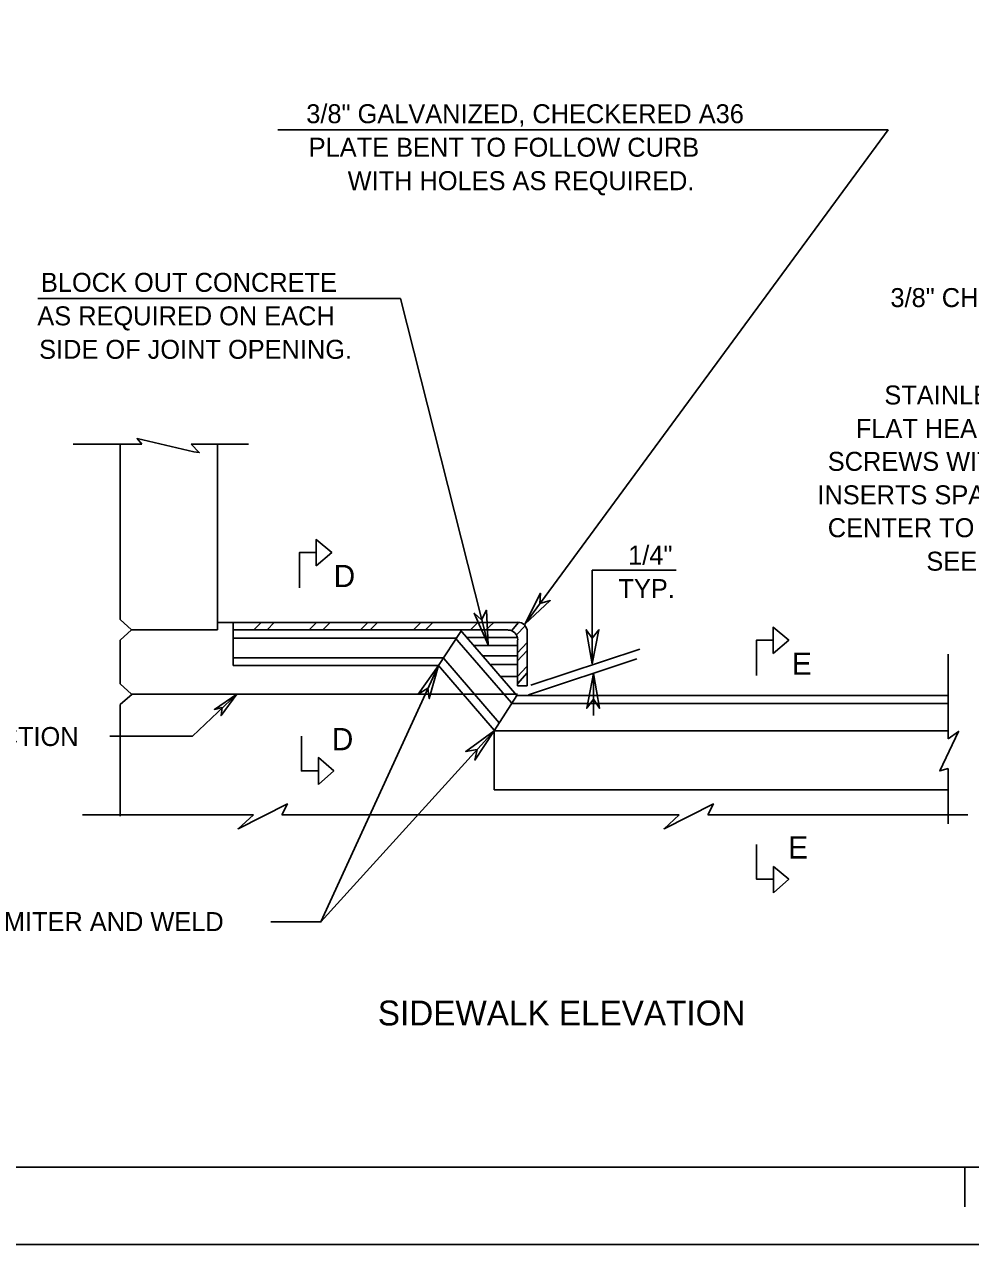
# Model space of a CAD drawing. Extents: x 528.18 to 531.14, y 154.43 to 156.27.
# Drawn here: x 529.236 to 529.747, y 154.434 to 155.092 of the extents above; entities that cross this region are included whole.
import ezdxf

# ---------------------------------------------------------------- set-up
doc = ezdxf.new("R2010")
doc.units = 0
for name, color, linetype in [('Level 1', 7, 'Continuous'), ('Level 41', 7, 'Continuous'), ('Level 5', 7, 'Continuous')]:
    doc.layers.add(name, color=color, linetype=linetype)

msp = doc.modelspace()

# ---------------------------------------------------------------- linework, layer by layer
at = {"layer": 'Level 1'}
for p, q in [((529.2628, 154.86549), (529.29987, 154.86549)), ((529.28806, 154.86549), (529.28806, 154.771)), ((529.32644, 154.86549), (529.35728, 154.86549)), ((529.34055, 154.86549), (529.34055, 154.76542)), ((529.29429, 154.76542), (529.28806, 154.771)), ((529.5023, 154.76936), (529.34055, 154.76936)), ((529.34908, 154.74606), (529.34908, 154.76936)), ((529.36024, 154.76542), (529.36417, 154.76936)), ((529.36745, 154.76542), (529.37106, 154.76936)), ((529.39009, 154.76542), (529.39403, 154.76936)), ((529.39731, 154.76542), (529.40125, 154.76936)), ((529.41765, 154.76542), (529.42159, 154.76936)), ((529.4229, 154.76542), (529.42684, 154.76936)), ((529.44619, 154.76542), (529.45013, 154.76936)), ((529.45276, 154.76542), (529.45669, 154.76936)), ((529.47703, 154.76542), (529.48097, 154.76936)), ((529.48524, 154.76542), (529.4895, 154.76936)), ((529.49902, 154.76476), (529.50295, 154.76936)), ((529.29429, 154.76542), (529.28806, 154.75984)), ((529.34055, 154.76542), (529.29429, 154.76542)), ((529.49705, 154.76542), (529.34908, 154.76542)), ((529.47178, 154.76444), (529.45965, 154.74606)), ((529.50197, 154.72999), (529.47146, 154.76542)), ((529.50164, 154.76247), (529.50656, 154.76772)), ((529.50755, 154.73524), (529.50755, 154.76411)), ((529.28806, 154.75984), (529.28806, 154.73622)), ((529.46883, 154.76083), (529.34908, 154.76083)), ((529.49902, 154.72605), (529.4685, 154.76115)), ((529.47474, 154.76115), (529.50197, 154.76115)), ((529.479, 154.75689), (529.5023, 154.75689)), ((529.5023, 154.73524), (529.5023, 154.75984)), ((529.5023, 154.75295), (529.50755, 154.75853)), ((529.46293, 154.75033), (529.34908, 154.75033)), ((529.49245, 154.71522), (529.4626, 154.75)), ((529.4836, 154.75131), (529.50197, 154.75131)), ((529.5023, 154.74869), (529.50755, 154.75427)), ((529.5082, 154.73031), (529.5666, 154.74967)), ((529.50951, 154.73556), (529.56824, 154.75492)), ((529.73458, 154.7523), (529.73458, 154.70669)), ((529.45965, 154.74606), (529.34908, 154.74606)), ((529.48983, 154.71129), (529.45965, 154.74606)), ((529.48819, 154.74672), (529.5023, 154.74672)), ((529.5023, 154.74016), (529.50722, 154.74541)), ((529.49278, 154.74016), (529.5023, 154.74016)), ((529.5023, 154.73622), (529.50755, 154.74213)), ((529.29429, 154.73064), (529.28806, 154.73622)), ((529.29462, 154.73064), (529.28806, 154.72507)), ((529.5023, 154.73064), (529.29462, 154.73064)), ((529.35105, 154.73064), (529.3271, 154.70801)), ((529.50197, 154.72999), (529.48983, 154.71096)), ((529.50197, 154.72999), (529.73458, 154.72999)), ((529.5023, 154.73524), (529.50755, 154.73524)), ((529.28806, 154.72507), (529.28806, 154.66503)), ((529.49934, 154.72572), (529.73458, 154.72572)), ((529.48983, 154.71096), (529.73458, 154.71096)), ((529.48983, 154.71096), (529.48983, 154.67913)), ((529.3271, 154.70801), (529.28248, 154.70801)), ((529.73458, 154.69062), (529.73458, 154.66076)), ((529.48983, 154.67913), (529.73458, 154.67913)), ((529.26772, 154.66568), (529.35991, 154.66568)), ((529.37533, 154.66568), (529.58957, 154.66568)), ((529.60499, 154.66568), (529.74508, 154.66568)), ((528.36844, 154.47572), (531.11844, 154.47572)), ((529.74357, 154.47531), (529.74357, 154.45447)), ((528.18176, 154.43406), (531.14009, 154.43406))]:
    msp.add_line(p, q, dxfattribs=at)
for points in [[(529.29987, 154.86549), (529.29724, 154.86844), (529.32776, 154.86122)], [(529.32776, 154.86122), (529.33071, 154.86089), (529.32644, 154.86549)], [(529.3937, 154.80709), (529.38484, 154.80709), (529.38484, 154.78806)], [(529.64009, 154.75984), (529.63123, 154.75984), (529.63123, 154.74081)], [(529.73458, 154.70669), (529.74016, 154.71063), (529.72999, 154.6893), (529.73458, 154.69062)], [(529.39501, 154.6893), (529.38583, 154.6893), (529.38583, 154.70801)], [(529.35991, 154.66568), (529.35171, 154.65814), (529.37828, 154.67159), (529.37533, 154.66568)], [(529.58957, 154.66568), (529.58136, 154.65814), (529.60794, 154.67159), (529.60499, 154.66568)], [(529.64042, 154.63091), (529.63123, 154.63091), (529.63123, 154.64961)]]:
    msp.add_lwpolyline(points, dxfattribs=at)
for points in [[(529.3937, 154.79987), (529.3937, 154.81398), (529.40223, 154.80709)], [(529.50623, 154.76837), (529.52001, 154.78117), (529.51444, 154.77953), (529.51476, 154.7851)], [(529.50623, 154.76837), (529.52001, 154.78117), (529.51444, 154.77953), (529.51476, 154.7851)], [(529.48655, 154.75722), (529.48556, 154.77592), (529.48294, 154.77067), (529.479, 154.77428)], [(529.48655, 154.75722), (529.48556, 154.77592), (529.48294, 154.77067), (529.479, 154.77428)], [(529.54265, 154.74705), (529.54626, 154.76542), (529.54265, 154.76083), (529.53937, 154.76542)], [(529.54265, 154.74705), (529.54626, 154.76542), (529.54265, 154.76083), (529.53937, 154.76542)], [(529.64009, 154.75262), (529.64009, 154.76673), (529.64862, 154.75984)], [(529.45965, 154.74606), (529.44882, 154.73064), (529.45407, 154.73392), (529.45472, 154.72835)], [(529.54331, 154.7418), (529.5397, 154.7231), (529.54331, 154.72802), (529.54659, 154.7231)], [(529.54331, 154.7418), (529.5397, 154.7231), (529.54331, 154.72802), (529.54659, 154.7231)], [(529.35105, 154.73064), (529.33891, 154.72244), (529.34318, 154.72343), (529.34252, 154.71916)], [(529.48983, 154.71096), (529.47441, 154.6998), (529.48064, 154.70079), (529.47933, 154.69521)], [(529.48983, 154.71096), (529.47441, 154.6998), (529.48064, 154.70079), (529.47933, 154.69521)], [(529.39501, 154.68209), (529.39501, 154.69652), (529.40322, 154.6893)], [(529.64042, 154.62369), (529.64042, 154.6378), (529.64862, 154.63091)]]:
    msp.add_lwpolyline(points, close=True, dxfattribs=at)
for centre in [(529.50242, 154.76432), (529.49726, 154.76004)]:
    msp.add_arc(centre, 0.00518, 0, 90, dxfattribs=at)
at = {"layer": 'Level 41'}
msp.add_lwpolyline([(528.18176, 156.26739), (531.14009, 156.26739), (531.14009, 154.43406), (528.18176, 154.43406)], close=True, dxfattribs=at)
at = {"layer": 'Level 5'}
for p, q in [((529.7021, 155.03478), (529.37303, 155.03478)), ((529.50623, 154.76837), (529.7021, 155.03478)), ((529.24377, 154.9439), (529.4393, 154.9439)), ((529.48655, 154.75722), (529.4393, 154.9439)), ((529.54265, 154.74705), (529.54265, 154.79757)), ((529.54265, 154.79757), (529.58793, 154.79757)), ((529.54331, 154.7418), (529.54331, 154.71916)), ((529.48983, 154.71096), (529.39633, 154.60794))]:
    msp.add_line(p, q, dxfattribs=at)
msp.add_lwpolyline([(529.45965, 154.74606), (529.39633, 154.60794), (529.36942, 154.60794)], dxfattribs=at)

# ---------------------------------------------------------------- texts
at = {"layer": 'Level 1'}
for s, height, p in [('3/8" GALVANIZED, CHECKERED A36', 0.0102283, (529.38845, 155.03839)), ('PLATE BENT TO FOLLOW CURB', 0.0102283, (529.38976, 155.02034)), ('WITH HOLES AS REQUIRED.', 0.0102283, (529.41076, 155.0023)), ('BLOCK OUT CONCRETE ', 0.0102283, (529.24541, 154.94751)), ('3/8" CHECKERED SLIDING', 0.0102283, (529.70341, 154.9393)), ('AS REQUIRED ON EACH ', 0.0102283, (529.24344, 154.92946)), ('SIDE OF JOINT OPENING.', 0.0102283, (529.24442, 154.91142)), ('STAINLESS STEEL', 0.0102283, (529.70013, 154.88681)), ('FLAT HEAD MACHINE ', 0.0102283, (529.68471, 154.86877)), ('SCREWS WITH THREADED ', 0.0102283, (529.66962, 154.85105)), ('INSERTS SPACED AT 1\'-0"', 0.0102283, (529.66404, 154.83301)), ('CENTER TO CENTER MAX.', 0.0102283, (529.66962, 154.81529)), ('1/4"', 0.010228, (529.56201, 154.80052)), ('SEE NOTE 2', 0.010228, (529.72277, 154.79724)), ('D', 0.012, (529.40322, 154.78839)), ('TYP.', 0.010228, (529.55676, 154.78248)), ('E', 0.012, (529.65026, 154.74114)), ('CONSTRUCTION', 0.0102283, (529.15551, 154.70276)), ('D', 0.012, (529.40223, 154.70046)), ('E', 0.012, (529.64829, 154.64206)), ('MITER AND WELD', 0.0102283, (529.22539, 154.60302)), ('SIDEWALK ELEVATION', 0.0134035, (529.42703, 154.55217))]:
    msp.add_text(s, height=height, dxfattribs=at).set_placement(p)

doc.saveas('drawing.dxf')
